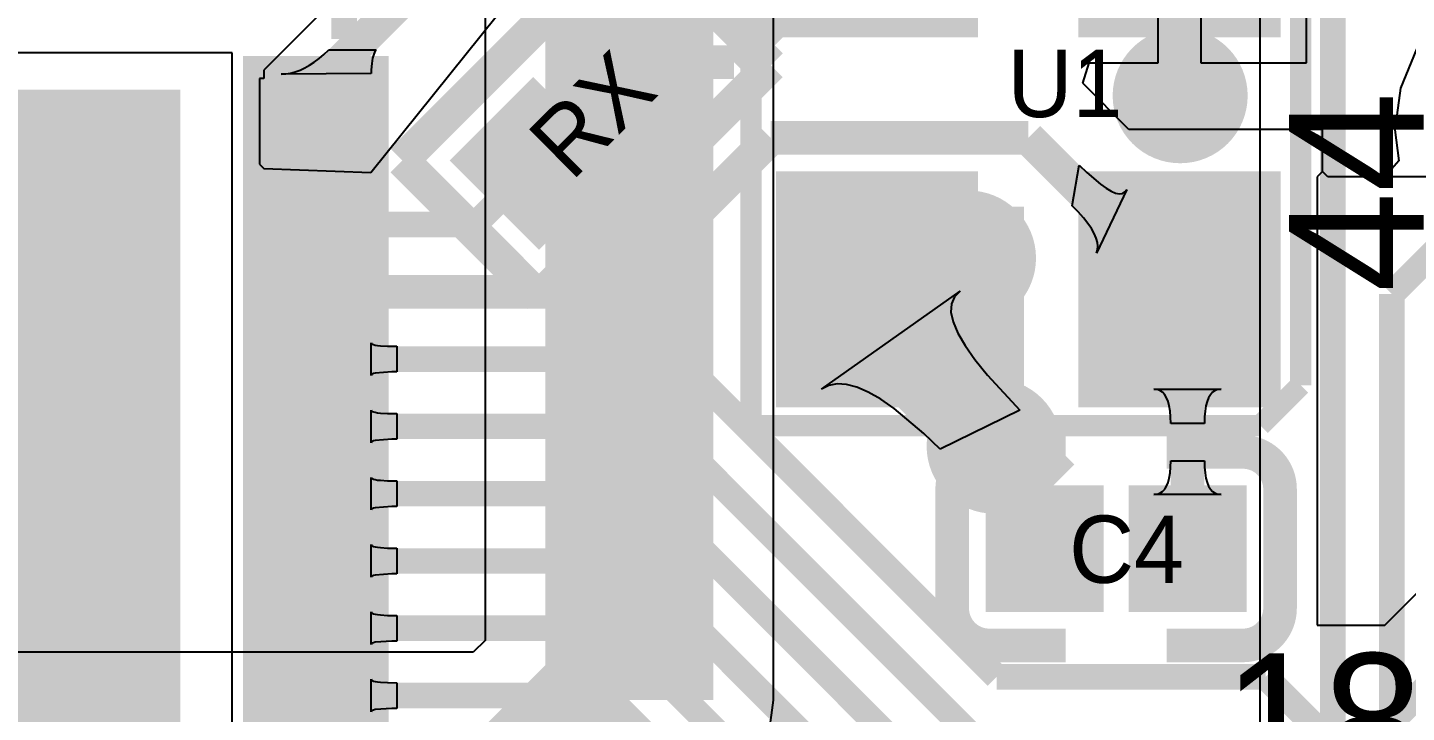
# Model space of a CAD drawing. Extents: x 72.1 to 112.7, y 45.7 to 113.8.
# Drawn here: x 95.06 to 103.26, y 89.63 to 93.7 of the extents above; entities that cross this region are included whole.
import ezdxf

# ---------------------------------------------------------------- set-up
doc = ezdxf.new("R2010")
doc.units = 0
doc.header["$MEASUREMENT"] = 0
for name, color, linetype in [('BOTTOMLAYER', 5, 'CONTINUOUS'), ('BOTTOMSOLDER', 6, 'CONTINUOUS'), ('MULTILAYER', 9, 'CONTINUOUS'), ('TOPLAYER', 1, 'CONTINUOUS'), ('TOPOVERLAY', 2, 'CONTINUOUS'), ('TOPPASTE', 8, 'CONTINUOUS'), ('TOPSOLDER', 216, 'CONTINUOUS')]:
    doc.layers.add(name, color=color, linetype=linetype)

msp = doc.modelspace()

# ---------------------------------------------------------------- linework, layer by layer
at = {"layer": 'BOTTOMLAYER'}
for p, q in [((99.499925, 89.701792), (99.499925, 94.321211)), ((102.392442, 94.302997), (102.392442, 89.530146)), ((97.785258, 93.966091), (97.785258, 90.056912)), ((97.785258, 90.056912), (97.71428, 89.985934)), ((97.71428, 89.985934), (90.691912, 89.985934)), ((99.470713, 89.479897), (99.499925, 89.701792))]:
    msp.add_line(p, q, dxfattribs=at)
for points, const_width in [([(98.642592, 89.701792), (98.642592, 94.321211)], 1.000001), ([(102.826787, 89.248795), (102.826787, 94.302997)], 0.152001), ([(103.178788, 92.114997), (104.15479, 93.091)], 0.152001), ([(103.178788, 88.813396), (103.178788, 92.114997)], 0.152001), ([(98.0694, 89.1286), (98.642592, 89.701792)], 1.000001)]:
    msp.add_lwpolyline(points, dxfattribs=dict(at, const_width=const_width))
at = {"layer": 'BOTTOMLAYER', "const_width": 0.299999}
for points in [[(101.769192, 93.2942, 1), (102.069191, 93.2942, 1)], [(95.342992, 92.8624, 1), (95.642991, 92.8624, 1)], [(100.5102, 92.329, 1), (100.8102, 92.329, 1)], [(95.393792, 91.821, 1), (95.693791, 91.821, 1)], [(100.6626, 91.2114, 1), (100.9626, 91.2114, 1)], [(95.368392, 90.7288, 1), (95.668391, 90.7288, 1)]]:
    msp.add_lwpolyline(points, format="xyb", close=True, dxfattribs=at)
at = {"layer": 'BOTTOMSOLDER', "const_width": 0.401599}
for points in [[(101.718392, 93.2942, 1), (102.119991, 93.2942, 1)], [(95.292192, 92.8624, 1), (95.693791, 92.8624, 1)], [(100.4594, 92.329, 1), (100.861, 92.329, 1)], [(95.342992, 91.821, 1), (95.744591, 91.821, 1)], [(100.6118, 91.2114, 1), (101.0134, 91.2114, 1)], [(95.317592, 90.7288, 1), (95.719191, 90.7288, 1)]]:
    msp.add_lwpolyline(points, format="xyb", close=True, dxfattribs=at)
at = {"layer": 'MULTILAYER', "const_width": 0.299999}
for points in [[(101.769192, 93.2942, 1), (102.069191, 93.2942, 1)], [(95.342992, 92.8624, 1), (95.642991, 92.8624, 1)], [(100.5102, 92.329, 1), (100.8102, 92.329, 1)], [(95.393792, 91.821, 1), (95.693791, 91.821, 1)], [(100.6626, 91.2114, 1), (100.9626, 91.2114, 1)], [(95.368392, 90.7288, 1), (95.668391, 90.7288, 1)]]:
    msp.add_lwpolyline(points, format="xyb", close=True, dxfattribs=at)
at = {"layer": 'TOPLAYER'}
for p, q in [((98.9584, 95.9358), (96.4692, 93.4466)), ((97.1042, 92.837), (98.552, 94.6404)), ((101.788801, 93.489402), (101.788801, 94.3434)), ((102.042801, 94.2164), (102.042801, 93.489402)), ((102.6698, 93.489402), (102.6698, 94.2164)), ((96.280392, 93.5482), (90.412992, 93.5482)), ((96.280392, 87.9094), (96.280392, 93.5482)), ((96.768869, 93.493745), (96.797381, 93.515335)), ((96.797381, 93.515335), (96.825981, 93.539785)), ((96.825981, 93.539785), (96.85467, 93.567093)), ((96.85467, 93.567093), (97.137512, 93.567093)), ((97.112249, 93.501743), (97.110146, 93.485165)), ((97.114957, 93.516699), (97.112249, 93.501743)), ((97.118264, 93.530029), (97.114957, 93.516699)), ((97.122176, 93.541733), (97.118264, 93.530029)), ((97.126687, 93.551812), (97.122176, 93.541733)), ((97.1318, 93.560265), (97.126687, 93.551812)), ((97.137512, 93.567093), (97.1318, 93.560265)), ((103.32497, 93.570097), (103.229245, 93.338998)), ((96.4692, 93.4466), (96.4692, 93.3958)), ((97.107439, 93.42567), (96.571829, 93.422622)), ((96.571829, 93.422622), (96.599705, 93.42421)), ((96.599705, 93.42421), (96.627676, 93.428655)), ((96.627676, 93.428655), (96.655733, 93.435957)), ((96.655733, 93.435957), (96.683883, 93.446117)), ((96.683883, 93.446117), (96.712121, 93.459135)), ((96.712121, 93.459135), (96.740452, 93.475012)), ((96.740452, 93.475012), (96.768869, 93.493745)), ((97.107738, 93.447128), (97.107439, 93.42567)), ((97.110146, 93.485165), (97.107738, 93.447128)), ((101.340232, 93.367832), (101.377041, 93.489402)), ((101.377041, 93.489402), (101.788801, 93.489402)), ((102.042801, 93.489402), (102.6698, 93.489402)), ((96.4692, 93.3958), (96.4438, 93.3958)), ((96.4438, 93.3958), (96.4438, 92.8878)), ((101.614666, 93.093398), (101.340232, 93.367832)), ((103.229245, 93.338998), (103.196596, 93.091)), ((101.61713, 93.093398), (101.614666, 93.093398)), ((101.619327, 93.093723), (101.61713, 93.093398)), ((101.620622, 93.093398), (101.619327, 93.093723)), ((102.765799, 93.093398), (101.620622, 93.093398)), ((102.765799, 92.843002), (102.765799, 93.093398)), ((103.196596, 93.091), (103.22081, 92.907086)), ((96.4438, 92.8878), (96.4692, 92.8624)), ((96.4692, 92.8624), (97.1042, 92.837)), ((101.277428, 92.640351), (101.31885, 92.881773)), ((101.31885, 92.881773), (101.364588, 92.837419)), ((102.765799, 92.843002), (102.734321, 92.811524)), ((102.797201, 92.8116), (102.765799, 92.843002)), ((102.797201, 92.8116), (102.765799, 92.843002)), ((103.22081, 92.907086), (103.137071, 92.8116)), ((101.364588, 92.837419), (101.444428, 92.768649)), ((101.444428, 92.768649), (101.47853, 92.744232)), ((102.734321, 92.811524), (102.734321, 90.146929)), ((103.519392, 92.8116), (102.797201, 92.8116)), ((103.137071, 92.8116), (102.797201, 92.8116)), ((101.601692, 92.737302), (101.421898, 92.357509)), ((101.47853, 92.744232), (101.508753, 92.726462)), ((101.508753, 92.726462), (101.535098, 92.715339)), ((101.535098, 92.715339), (101.557564, 92.710861)), ((101.557564, 92.710861), (101.576152, 92.713028)), ((101.576152, 92.713028), (101.590861, 92.721841)), ((101.590861, 92.721841), (101.601692, 92.737302)), ((101.312881, 92.603516), (101.277428, 92.640351)), ((101.343663, 92.56858), (101.312881, 92.603516)), ((101.369779, 92.535545), (101.343663, 92.56858)), ((101.39123, 92.50441), (101.369779, 92.535545)), ((101.408009, 92.475177), (101.39123, 92.50441)), ((101.420122, 92.447842), (101.408009, 92.475177)), ((101.427567, 92.422408), (101.420122, 92.447842)), ((101.421898, 92.357509), (101.428456, 92.377242)), ((101.430346, 92.398875), (101.427567, 92.422408)), ((101.428456, 92.377242), (101.430346, 92.398875)), ((99.784837, 91.549497), (100.609702, 92.132747)), ((100.609702, 92.132747), (100.576309, 92.099544)), ((100.558262, 92.058005), (100.55556, 92.008132)), ((100.576309, 92.099544), (100.558262, 92.058005)), ((100.55556, 92.008132), (100.568204, 91.949923)), ((100.568204, 91.949923), (100.596189, 91.88338)), ((100.596189, 91.88338), (100.639524, 91.808501)), ((97.107439, 91.63177), (97.107439, 91.825674)), ((97.107439, 91.825674), (97.108957, 91.821693)), ((97.108957, 91.821693), (97.113519, 91.818132)), ((97.113519, 91.818132), (97.121119, 91.814988)), ((97.121119, 91.814988), (97.131759, 91.812265)), ((97.131759, 91.812265), (97.145439, 91.809961)), ((97.145439, 91.809961), (97.162158, 91.808074)), ((97.162158, 91.808074), (97.20472, 91.805559)), ((97.20472, 91.805559), (97.25944, 91.804724)), ((97.25944, 91.804724), (97.25944, 91.65272)), ((100.639524, 91.808501), (100.698201, 91.72529)), ((100.698201, 91.72529), (100.772224, 91.633741)), ((97.108957, 91.63575), (97.107439, 91.63177)), ((97.113519, 91.639311), (97.108957, 91.63575)), ((97.121119, 91.642456), (97.113519, 91.639311)), ((97.131759, 91.645179), (97.121119, 91.642456)), ((97.23056, 91.652512), (97.131759, 91.645179)), ((97.25944, 91.65272), (97.23056, 91.652512)), ((100.772224, 91.633741), (100.966303, 91.425641)), ((99.828866, 91.572062), (99.784837, 91.549497)), ((99.878825, 91.581691), (99.828866, 91.572062)), ((99.934712, 91.578379), (99.878825, 91.581691)), ((99.996528, 91.562128), (99.934712, 91.578379)), ((100.064275, 91.532936), (99.996528, 91.562128)), ((100.137951, 91.490808), (100.064275, 91.532936)), ((101.782192, 91.547467), (101.763192, 91.549497)), ((101.763192, 91.549497), (102.163192, 91.549497)), ((101.799192, 91.541374), (101.782192, 91.547467)), ((101.814193, 91.531222), (101.799192, 91.541374)), ((101.827193, 91.51701), (101.814193, 91.531222)), ((102.112191, 91.531222), (102.099191, 91.51701)), ((102.127192, 91.541374), (102.112191, 91.531222)), ((102.144192, 91.547467), (102.127192, 91.541374)), ((102.163192, 91.549497), (102.144192, 91.547467)), ((100.217554, 91.435738), (100.137951, 91.490808)), ((101.838191, 91.498735), (101.827193, 91.51701)), ((101.847193, 91.476401), (101.838191, 91.498735)), ((101.854193, 91.450003), (101.847193, 91.476401)), ((101.859192, 91.419545), (101.854193, 91.450003)), ((102.072191, 91.450003), (102.067192, 91.419545)), ((102.079191, 91.476401), (102.072191, 91.450003)), ((102.088193, 91.498735), (102.079191, 91.476401)), ((102.099191, 91.51701), (102.088193, 91.498735)), ((97.107439, 91.231771), (97.107439, 91.425674)), ((97.107439, 91.425674), (97.108957, 91.421694)), ((97.108957, 91.421694), (97.113519, 91.418133)), ((97.113519, 91.418133), (97.121119, 91.414989)), ((97.121119, 91.414989), (97.131759, 91.412266)), ((97.131759, 91.412266), (97.145439, 91.409962)), ((97.145439, 91.409962), (97.162158, 91.408075)), ((97.162158, 91.408075), (97.20472, 91.40556)), ((97.20472, 91.40556), (97.25944, 91.404724)), ((97.25944, 91.404724), (97.25944, 91.252721)), ((100.394552, 91.286782), (100.217554, 91.435738)), ((100.966303, 91.425641), (100.491943, 91.192896)), ((101.862191, 91.385029), (101.859192, 91.419545)), ((101.863192, 91.346449), (101.862191, 91.385029)), ((102.064193, 91.385029), (102.063192, 91.346449)), ((102.067192, 91.419545), (102.064193, 91.385029)), ((100.491943, 91.192896), (100.394552, 91.286782)), ((102.063192, 91.346449), (101.863192, 91.346449)), ((97.108957, 91.235751), (97.107439, 91.231771)), ((97.113519, 91.239312), (97.108957, 91.235751)), ((97.121119, 91.242457), (97.113519, 91.239312)), ((97.131759, 91.245179), (97.121119, 91.242457)), ((97.23056, 91.252512), (97.131759, 91.245179)), ((97.25944, 91.252721), (97.23056, 91.252512)), ((101.862191, 91.085749), (101.863192, 91.12375)), ((101.863192, 91.12375), (102.063192, 91.12375)), ((102.063192, 91.12375), (102.064193, 91.085749)), ((101.854193, 91.021751), (101.859192, 91.051751)), ((101.859192, 91.051751), (101.862191, 91.085749)), ((102.064193, 91.085749), (102.067192, 91.051751)), ((102.067192, 91.051751), (102.072191, 91.021751)), ((97.107439, 90.831772), (97.107439, 91.025675)), ((97.107439, 91.025675), (97.108957, 91.021695)), ((97.108957, 91.021695), (97.113519, 91.018134)), ((97.113519, 91.018134), (97.121119, 91.014989)), ((97.121119, 91.014989), (97.131759, 91.012267)), ((97.131759, 91.012267), (97.145439, 91.009963)), ((97.145439, 91.009963), (97.162158, 91.008076)), ((97.162158, 91.008076), (97.20472, 91.005561)), ((97.20472, 91.005561), (97.25944, 91.004725)), ((97.25944, 91.004725), (97.25944, 90.852722)), ((101.814193, 90.941751), (101.827193, 90.955749)), ((101.827193, 90.955749), (101.838191, 90.97375)), ((101.838191, 90.97375), (101.847193, 90.995749)), ((101.847193, 90.995749), (101.854193, 91.021751)), ((102.072191, 91.021751), (102.079191, 90.995749)), ((102.079191, 90.995749), (102.088193, 90.97375)), ((102.088193, 90.97375), (102.099191, 90.955749)), ((102.099191, 90.955749), (102.112191, 90.941751)), ((101.763192, 90.92375), (101.782192, 90.925749)), ((102.163192, 90.92375), (101.763192, 90.92375)), ((101.782192, 90.925749), (101.799192, 90.931751)), ((101.799192, 90.931751), (101.814193, 90.941751)), ((102.112191, 90.941751), (102.127192, 90.931751)), ((102.127192, 90.931751), (102.144192, 90.925749)), ((102.144192, 90.925749), (102.163192, 90.92375)), ((97.108957, 90.835752), (97.107439, 90.831772)), ((97.113519, 90.839313), (97.108957, 90.835752)), ((97.121119, 90.842457), (97.113519, 90.839313)), ((97.131759, 90.84518), (97.121119, 90.842457)), ((97.23056, 90.852513), (97.131759, 90.84518)), ((97.25944, 90.852722), (97.23056, 90.852513)), ((97.107439, 90.431772), (97.107439, 90.625676)), ((97.107439, 90.625676), (97.108957, 90.621696)), ((97.108957, 90.621696), (97.113519, 90.618135)), ((97.113519, 90.618135), (97.121119, 90.61499)), ((97.121119, 90.61499), (97.131759, 90.612267)), ((97.131759, 90.612267), (97.145439, 90.609964)), ((97.145439, 90.609964), (97.162158, 90.608076)), ((97.162158, 90.608076), (97.20472, 90.605562)), ((97.20472, 90.605562), (97.25944, 90.604726)), ((97.25944, 90.604726), (97.25944, 90.452722)), ((103.136461, 90.146929), (103.519392, 90.52986)), ((97.108957, 90.435753), (97.107439, 90.431772)), ((97.113519, 90.439314), (97.108957, 90.435753)), ((97.121119, 90.442458), (97.113519, 90.439314)), ((97.131759, 90.445181), (97.121119, 90.442458)), ((97.23056, 90.452514), (97.131759, 90.445181)), ((97.25944, 90.452722), (97.23056, 90.452514)), ((97.107439, 90.031773), (97.107439, 90.225677)), ((97.107439, 90.225677), (97.108957, 90.221697)), ((97.108957, 90.221697), (97.113519, 90.218136)), ((97.113519, 90.218136), (97.121119, 90.214991)), ((97.121119, 90.214991), (97.131759, 90.212268)), ((97.131759, 90.212268), (97.145439, 90.209964)), ((97.145439, 90.209964), (97.162158, 90.208077)), ((97.162158, 90.208077), (97.20472, 90.205563)), ((97.20472, 90.205563), (97.25944, 90.204727)), ((97.25944, 90.204727), (97.25944, 90.052723)), ((102.734321, 90.146929), (103.136461, 90.146929)), ((97.108957, 90.035753), (97.107439, 90.031773)), ((97.113519, 90.039314), (97.108957, 90.035753)), ((97.121119, 90.042459), (97.113519, 90.039314)), ((97.131759, 90.045182), (97.121119, 90.042459)), ((97.23056, 90.052515), (97.131759, 90.045182)), ((97.25944, 90.052723), (97.23056, 90.052515)), ((97.107439, 89.631774), (97.107439, 89.825678)), ((97.107439, 89.825678), (97.108957, 89.821697)), ((97.108957, 89.821697), (97.113519, 89.818136)), ((97.113519, 89.818136), (97.121119, 89.814992)), ((97.121119, 89.814992), (97.131759, 89.812269)), ((97.131759, 89.812269), (97.145439, 89.809965)), ((97.145439, 89.809965), (97.162158, 89.808078)), ((97.162158, 89.808078), (97.20472, 89.805563)), ((97.20472, 89.805563), (97.25944, 89.804728)), ((97.25944, 89.804728), (97.25944, 89.652724)), ((97.131759, 89.645183), (97.121119, 89.64246)), ((97.23056, 89.652516), (97.131759, 89.645183)), ((97.25944, 89.652724), (97.23056, 89.652516)), ((97.108957, 89.635754), (97.107439, 89.631774)), ((97.113519, 89.639315), (97.108957, 89.635754)), ((97.121119, 89.64246), (97.113519, 89.639315))]:
    msp.add_line(p, q, dxfattribs=at)
for points, const_width in [([(96.777988, 93.348988), (98.1964, 94.7674)], 0.2), ([(99.265519, 93.49312), (100.115799, 94.3434)], 0.2), ([(98.612912, 93.49312), (99.265519, 93.49312)], 0.2), ([(96.777988, 93.328719), (96.777988, 93.348988)], 0.2), ([(98.569313, 92.128721), (99.483992, 93.0434)], 0.2), ([(99.483992, 93.0434), (101.0158, 93.0434)], 0.2), ([(101.0158, 93.0434), (101.5338, 92.5254)], 0.2), ([(97.724712, 92.52872), (98.088072, 92.89208)], 0.152001), ([(96.777988, 92.52872), (97.724712, 92.52872)], 0.152001), ([(100.115799, 91.922592), (100.115799, 92.1434)], 0.499999), ([(96.777988, 92.128721), (98.569313, 92.128721)], 0.2), ([(101.915801, 92.1434), (101.963192, 92.096008)], 0.2), ([(101.963192, 90.601797), (101.963192, 92.096008)], 0.2), ([(100.115799, 91.922592), (101.113191, 90.9252)], 0.499999), ([(96.777988, 91.728722), (98.93888, 91.728722)], 0.152001), ([(98.93888, 91.728722), (100.827802, 89.8398)], 0.152001), ([(96.777988, 91.328723), (98.841077, 91.328723)], 0.152001), ([(98.841077, 91.328723), (100.682001, 89.487799)], 0.152001), ([(101.113191, 90.601797), (101.113191, 90.9252)], 0.499999), ([(96.777988, 90.928723), (98.743275, 90.928723)], 0.152001), ([(98.743275, 90.928723), (100.5362, 89.135798)], 0.152001), ([(96.777988, 90.528724), (98.645472, 90.528724)], 0.152001), ([(98.645472, 90.528724), (100.604396, 88.5698)], 0.152001), ([(103.163792, 89.560001), (104.15479, 90.551)], 0.152001), ([(96.777988, 90.128725), (98.547669, 90.128725)], 0.152001), ([(98.547669, 90.128725), (99.429992, 89.246403)], 0.152001), ([(100.827802, 89.8398), (102.427192, 89.8398)], 0.152001), ([(102.427192, 89.8398), (102.731992, 89.535)], 0.152001), ([(96.777988, 89.728726), (98.449867, 89.728726)], 0.152001), ([(98.449867, 89.728726), (99.045593, 89.132999)], 0.152001), ([(103.163792, 87.8332), (103.163792, 89.560001)], 0.152001)]:
    msp.add_lwpolyline(points, dxfattribs=dict(at, const_width=const_width))
at = {"layer": 'TOPLAYER', "const_width": 0.299999}
for points in [[(101.769192, 93.2942, 1), (102.069191, 93.2942, 1)], [(95.342992, 92.8624, 1), (95.642991, 92.8624, 1)], [(100.5102, 92.329, 1), (100.8102, 92.329, 1)], [(95.393792, 91.821, 1), (95.693791, 91.821, 1)], [(100.6626, 91.2114, 1), (100.9626, 91.2114, 1)], [(95.368392, 90.7288, 1), (95.668391, 90.7288, 1)]]:
    msp.add_lwpolyline(points, format="xyb", close=True, dxfattribs=at)
at = {"layer": 'TOPLAYER'}
for points in [[(98.70679, 93.051178), (99.131054, 93.475442), (98.24717, 93.510798), (98.671433, 93.935062)], [(96.445489, 93.428718), (96.445489, 93.228719), (97.110486, 93.428718), (97.110486, 93.228719)], [(98.10575, 92.450138), (98.530014, 92.874401), (97.646129, 92.909758), (98.070393, 93.334022)], [(90.870476, 93.228724), (90.870476, 88.228724), (95.870476, 93.228724), (95.870476, 88.228724)], [(96.445489, 93.028719), (96.445489, 92.82872), (97.110486, 93.028719), (97.110486, 92.82872)], [(100.615798, 91.543401), (100.615798, 92.743398), (99.6158, 91.543401), (99.6158, 92.743398)], [(102.4158, 91.543401), (102.4158, 92.743398), (101.415802, 91.543401), (101.415802, 92.743398)], [(96.445489, 92.62872), (96.445489, 92.42872), (97.110486, 92.62872), (97.110486, 92.42872)], [(99.5934, 91.4908), (100.9904, 91.4908), (99.5934, 92.6338), (100.9904, 92.6338)], [(96.445489, 92.228721), (96.445489, 92.028721), (97.110486, 92.228721), (97.110486, 92.028721)], [(96.445489, 91.828722), (96.445489, 91.628722), (97.110486, 91.828722), (97.110486, 91.628722)], [(96.445489, 91.428722), (96.445489, 91.228723), (97.110486, 91.428722), (97.110486, 91.228723)], [(96.445489, 91.028723), (96.445489, 90.828724), (97.110486, 91.028723), (97.110486, 90.828724)], [(101.413191, 90.926798), (100.813192, 90.926798), (101.413191, 90.276797), (100.813192, 90.276797)], [(102.263191, 90.926798), (101.663193, 90.926798), (102.263191, 90.276797), (101.663193, 90.276797)], [(96.445489, 90.628724), (96.445489, 90.428724), (97.110486, 90.628724), (97.110486, 90.428724)], [(96.445489, 90.228725), (96.445489, 90.028725), (97.110486, 90.228725), (97.110486, 90.028725)], [(96.445489, 89.828726), (96.445489, 89.628726), (97.110486, 89.828726), (97.110486, 89.628726)]]:
    msp.add_solid(points, dxfattribs=at)
at = {"layer": 'TOPOVERLAY'}
for points, const_width in [([(99.365801, 91.333399), (99.365801, 95.153401)], 0.127), ([(102.635799, 91.573401), (102.635799, 95.153401)], 0.127), ([(96.946695, 93.631258), (96.946695, 94.304942)], 0.1524), ([(97.292574, 92.909756), (98.671431, 94.288613)], 0.2), ([(98.671431, 94.288613), (99.484604, 93.475439)], 0.2), ([(98.105747, 92.096582), (99.484604, 93.475439)], 0.2), ([(97.292574, 92.909756), (98.105747, 92.096582)], 0.2), ([(102.3958, 91.333399), (102.635799, 91.573401)], 0.127), ([(99.365801, 91.333399), (102.3958, 91.333399)], 0.127), ([(100.788191, 91.1768), (101.238192, 91.1768)], 0.2), ([(101.838189, 91.176798), (102.28819, 91.176798)], 0.2), ([(100.563195, 90.246802), (100.563195, 90.956801)], 0.2), ([(102.513188, 90.246799), (102.513188, 90.956798)], 0.2), ([(100.788193, 90.026802), (101.238195, 90.026802)], 0.2), ([(101.838191, 90.0268), (102.288193, 90.0268)], 0.2)]:
    msp.add_lwpolyline(points, dxfattribs=dict(at, const_width=const_width))
at = {"layer": 'TOPOVERLAY', "const_width": 0.2}
for points in [[(100.563195, 90.956801, -0.414214), (100.783194, 91.1768)], [(102.293194, 91.176798, -0.414214), (102.513193, 90.956798)], [(100.783194, 90.026802, -0.414214), (100.563195, 90.246802)], [(102.513193, 90.246799, -0.414214), (102.293194, 90.0268)]]:
    msp.add_lwpolyline(points, format="xyb", dxfattribs=at)
at = {"layer": 'TOPOVERLAY', "const_width": 0.1}
for points in [[(100.733195, 91.1768, 1), (100.833194, 91.1768, 1)], [(102.243194, 91.176798, 1), (102.343194, 91.176798, 1)], [(100.513195, 90.956801, 1), (100.613195, 90.956801, 1)], [(102.463194, 90.956798, 1), (102.563193, 90.956798, 1)], [(100.513195, 90.246802, 1), (100.613195, 90.246802, 1)], [(102.463194, 90.246799, 1), (102.563193, 90.246799, 1)], [(100.733195, 90.026802, 1), (100.833194, 90.026802, 1)], [(102.243194, 90.0268, 1), (102.343194, 90.0268, 1)]]:
    msp.add_lwpolyline(points, format="xyb", close=True, dxfattribs=at)
at = {"layer": 'TOPPASTE'}
for points in [[(98.70679, 93.051178), (99.131054, 93.475442), (98.24717, 93.510798), (98.671433, 93.935062)], [(96.445489, 93.428718), (96.445489, 93.228719), (97.110486, 93.428718), (97.110486, 93.228719)], [(98.10575, 92.450138), (98.530014, 92.874401), (97.646129, 92.909758), (98.070393, 93.334022)], [(90.870476, 93.228724), (90.870476, 88.228724), (95.870476, 93.228724), (95.870476, 88.228724)], [(96.445489, 93.028719), (96.445489, 92.82872), (97.110486, 93.028719), (97.110486, 92.82872)], [(100.615798, 91.543401), (100.615798, 92.743398), (99.6158, 91.543401), (99.6158, 92.743398)], [(102.4158, 91.543401), (102.4158, 92.743398), (101.415802, 91.543401), (101.415802, 92.743398)], [(96.445489, 92.62872), (96.445489, 92.42872), (97.110486, 92.62872), (97.110486, 92.42872)], [(96.445489, 92.228721), (96.445489, 92.028721), (97.110486, 92.228721), (97.110486, 92.028721)], [(96.445489, 91.828722), (96.445489, 91.628722), (97.110486, 91.828722), (97.110486, 91.628722)], [(96.445489, 91.428722), (96.445489, 91.228723), (97.110486, 91.428722), (97.110486, 91.228723)], [(96.445489, 91.028723), (96.445489, 90.828724), (97.110486, 91.028723), (97.110486, 90.828724)], [(101.413191, 90.926798), (100.813192, 90.926798), (101.413191, 90.276797), (100.813192, 90.276797)], [(102.263191, 90.926798), (101.663193, 90.926798), (102.263191, 90.276797), (101.663193, 90.276797)], [(96.445489, 90.628724), (96.445489, 90.428724), (97.110486, 90.628724), (97.110486, 90.428724)], [(96.445489, 90.228725), (96.445489, 90.028725), (97.110486, 90.228725), (97.110486, 90.028725)], [(96.445489, 89.828726), (96.445489, 89.628726), (97.110486, 89.828726), (97.110486, 89.628726)]]:
    msp.add_solid(points, dxfattribs=at)
at = {"layer": 'TOPSOLDER', "const_width": 0.401599}
for points in [[(101.718392, 93.2942, 1), (102.119991, 93.2942, 1)], [(95.292192, 92.8624, 1), (95.693791, 92.8624, 1)], [(100.4594, 92.329, 1), (100.861, 92.329, 1)], [(95.342992, 91.821, 1), (95.744591, 91.821, 1)], [(100.6118, 91.2114, 1), (101.0134, 91.2114, 1)], [(95.317592, 90.7288, 1), (95.719191, 90.7288, 1)]]:
    msp.add_lwpolyline(points, format="xyb", close=True, dxfattribs=at)
at = {"layer": 'TOPSOLDER'}
for points in [[(100.717398, 93.641802), (100.717398, 95.044999), (99.5142, 93.641802), (99.5142, 95.044999)], [(102.5174, 93.641802), (102.5174, 95.044999), (101.314202, 93.641802), (101.314202, 95.044999)], [(98.70679, 92.979337), (99.202895, 93.475442), (98.175328, 93.510798), (98.671433, 94.006904)], [(96.343889, 93.530318), (96.343889, 93.127119), (97.212086, 93.530318), (97.212086, 93.127119)], [(98.10575, 92.378296), (98.601855, 92.874401), (97.574288, 92.909758), (98.070393, 93.405863)], [(90.768876, 93.330324), (90.768876, 88.127124), (95.972076, 93.330324), (95.972076, 88.127124)], [(96.343889, 93.130319), (96.343889, 92.72712), (97.212086, 93.130319), (97.212086, 92.72712)], [(100.717398, 91.441801), (100.717398, 92.844998), (99.5142, 91.441801), (99.5142, 92.844998)], [(102.5174, 91.441801), (102.5174, 92.844998), (101.314202, 91.441801), (101.314202, 92.844998)], [(96.343889, 92.73032), (96.343889, 92.32712), (97.212086, 92.73032), (97.212086, 92.32712)], [(96.343889, 92.330321), (96.343889, 91.927121), (97.212086, 92.330321), (97.212086, 91.927121)], [(96.343889, 91.930322), (96.343889, 91.527122), (97.212086, 91.930322), (97.212086, 91.527122)], [(96.343889, 91.530322), (96.343889, 91.127123), (97.212086, 91.530322), (97.212086, 91.127123)], [(96.343889, 91.130323), (96.343889, 90.727124), (97.212086, 91.130323), (97.212086, 90.727124)], [(101.463991, 90.977598), (100.762392, 90.977598), (101.463991, 90.225997), (100.762392, 90.225997)], [(102.313991, 90.977598), (101.612393, 90.977598), (102.313991, 90.225997), (101.612393, 90.225997)], [(96.343889, 90.730324), (96.343889, 90.327124), (97.212086, 90.730324), (97.212086, 90.327124)], [(96.343889, 90.330325), (96.343889, 89.927125), (97.212086, 90.330325), (97.212086, 89.927125)], [(96.343889, 89.930326), (96.343889, 89.527126), (97.212086, 89.930326), (97.212086, 89.527126)]]:
    msp.add_solid(points, dxfattribs=at)

# ---------------------------------------------------------------- texts
at = {"layer": 'TOPOVERLAY'}
for s, height, rotation, p in [('RX', 0.399999, 45, (98.29879, 92.779507)), ('44', 0.800001, 90, (103.366992, 92.1258))]:
    msp.add_text(s, height=height, rotation=rotation, dxfattribs=at).set_placement(p)
for s, height, p in [('U1', 0.399999, (100.89228, 93.166921)), ('C4', 0.399999, (101.258792, 90.3986)), ('18', 0.800001, (102.173192, 89.1794))]:
    msp.add_text(s, height=height, dxfattribs=at).set_placement(p)

doc.saveas('drawing.dxf')
